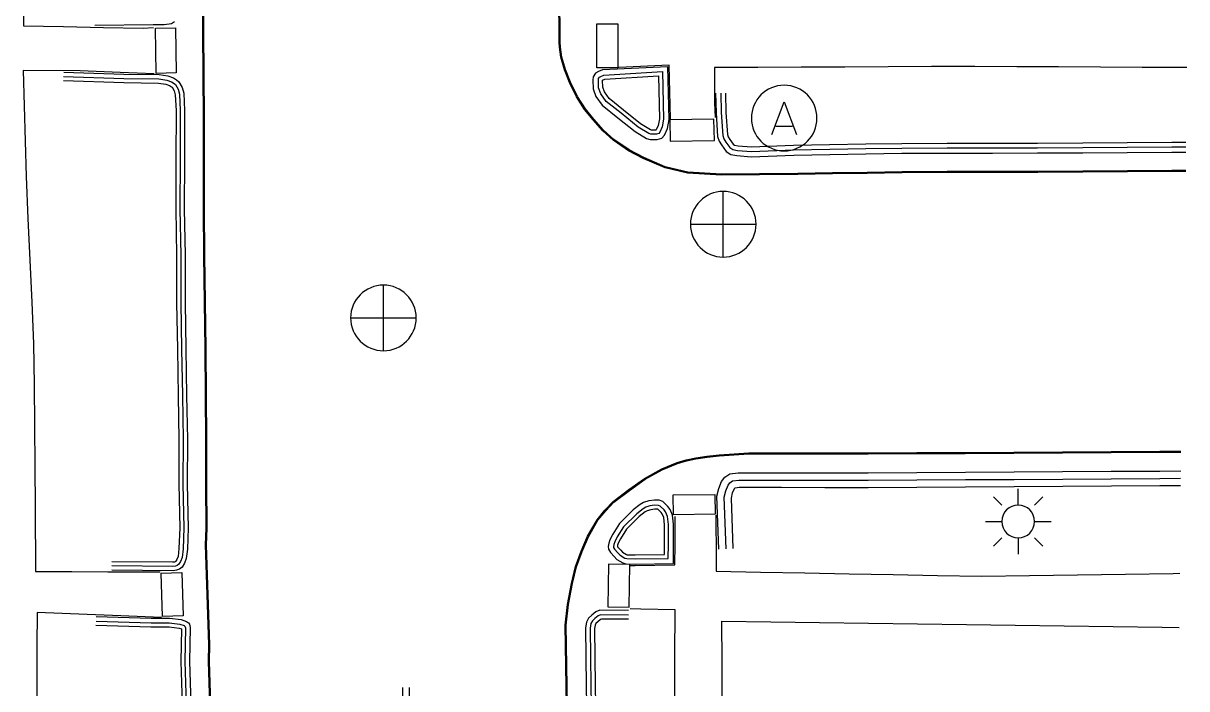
# Model space of a CAD drawing. Header units: feet. Extents: x 3174203 to 3175581, y 1715832 to 1717426.
# Drawn here: x 3175448.9 to 3175565.3, y 1716485.9 to 1716552.4 of the extents above; entities that cross this region are included whole.
import ezdxf

# ---------------------------------------------------------------- set-up
doc = ezdxf.new("R2010")
doc.units = ezdxf.units.FT
doc.header["$MEASUREMENT"] = 0
for name, color, linetype, lineweight in [('BACK_OF_CURB', 5, 'Continuous', 30), ('BOTTOM_OF_CURB', 3, 'Continuous', 30), ('FOOT_PATH', 2, 'Continuous', 30), ('GUTTER', 30, 'Continuous', 30), ('LIGHT_POLE', 5, 'Continuous', 30), ('MANHOLE', 30, 'Continuous', 30), ('MISCE_SYMBOL', 6, 'Continuous', 30), ('PAINT_STRIPE', 4, 'Continuous', 30), ('TOP_OF_CURB', 1, 'Continuous', 30)]:
    doc.layers.add(name, color=color, linetype=linetype, lineweight=lineweight)
doc.layers.add('HARD_SURFACE', color=71, linetype='Continuous', lineweight=30, true_color=0xbcff40)
doc.layers.add('PAVED_ROAD', color=140, linetype='Continuous', lineweight=30, true_color=0x38a9ff)

# ---------------------------------------------------------------- blocks, each defined once
blk = doc.blocks.new('SYM205')
at = {"lineweight": -2}
for p, q in [((-0.25, 0.25), (-0.375, 0.375)), ((0, 0.25), (0, 0.5)), ((0.25, 0.25), (0.375, 0.375)), ((0.25, 0), (0.5, 0)), ((-0.25, -0.25), (-0.375, -0.375)), ((0, -0.25), (0, -0.5)), ((0.25, -0.25), (0.375, -0.375))]:
    blk.add_line(p, q, dxfattribs=at)
at = {"lineweight": -2, "flags": 128}
blk.add_lwpolyline([(-0.5, 0), (-0.25, 0, 1), (0.25, 0, 1), (-0.25, 0)], format="xyb", dxfattribs=at)
blk = doc.blocks.new('SYM205_1')
at = {"layer": 'LIGHT_POLE', "ltscale": 0.25, "xscale": 26.246667, "yscale": 26.246667, "zscale": 26.246667}
blk.add_blockref('SYM205', (0, 0), dxfattribs=at)
blk = doc.blocks.new('SYM003')
at = {"layer": 'LIGHT_POLE', "ltscale": 0.25, "xscale": 0.5, "yscale": 0.5, "zscale": 0.5}
blk.add_blockref('SYM205_1', (0, 0), dxfattribs=at)
blk = doc.blocks.new('SYM203')
at = {"lineweight": -2}
blk.add_line((-0.5, 0), (0.5, 0), dxfattribs=at)
at = {"lineweight": -2, "flags": 128}
blk.add_lwpolyline([(0, -0.5, 1), (0, 0.5, 1), (0, -0.5), (0, 0.5)], format="xyb", dxfattribs=at)
blk = doc.blocks.new('SYM203_1')
at = {"layer": 'MANHOLE', "ltscale": 0.25, "xscale": 26.246667, "yscale": 26.246667, "zscale": 26.246667}
blk.add_blockref('SYM203', (0, 0), dxfattribs=at)
blk = doc.blocks.new('SYM004')
at = {"layer": 'MANHOLE', "ltscale": 0.25, "xscale": 0.5, "yscale": 0.5, "zscale": 0.5}
blk.add_blockref('SYM203_1', (0, 0), dxfattribs=at)
blk = doc.blocks.new('SYM213')
at = {"lineweight": -2}
blk.add_line((-0.125, -0.125), (0.125, -0.125), dxfattribs=at)
at = {"lineweight": -2, "flags": 128}
blk.add_lwpolyline([(0, -0.5, 1), (0, 0.5, 1), (0, -0.5)], format="xyb", dxfattribs=at)
blk.add_lwpolyline([(-0.1875, -0.25), (0, 0.25), (0.1875, -0.25)], dxfattribs=at)
blk = doc.blocks.new('SYM213_1')
at = {"layer": 'MISCE_SYMBOL', "ltscale": 0.25, "xscale": 26.246667, "yscale": 26.246667, "zscale": 26.246667}
blk.add_blockref('SYM213', (0, 0), dxfattribs=at)
blk = doc.blocks.new('SYM005')
at = {"layer": 'MISCE_SYMBOL', "ltscale": 0.25, "xscale": 0.5, "yscale": 0.5, "zscale": 0.5}
blk.add_blockref('SYM213_1', (0, 0), dxfattribs=at)

msp = doc.modelspace()

# ---------------------------------------------------------------- linework, layer by layer
at = {"layer": 'BACK_OF_CURB'}
for points in [[(3175452.968105, 1716546.709433, 5254.7), (3175458.991691, 1716546.499347, 5254.452), (3175462.460433, 1716546.456289, 5254.451), (3175463.215388, 1716546.351137, 5254.526), (3175463.581892, 1716546.220188, 5254.518564), (3175463.791118, 1716546.084133, 5254.517176), (3175463.850541, 1716546.035356, 5254.519574), (3175464.046346, 1716545.693841, 5254.529158), (3175464.15247, 1716545.296732, 5254.541965), (3175464.24259, 1716543.706501, 5254.576932), (3175464.220111, 1716538.831127, 5254.671661), (3175464.206484, 1716533.868443, 5254.765), (3175464.281253, 1716529.224385, 5254.848472), (3175464.290475, 1716524.470198, 5254.937057), (3175464.377207, 1716519.849714, 5255.026931), (3175464.446256, 1716515.192428, 5255.123786), (3175464.514028, 1716510.792682, 5255.217593), (3175464.505278, 1716506.328791, 5255.322244), (3175464.605757, 1716501.979773, 5255.426), (3175464.518792, 1716499.891717, 5255.609752), (3175464.429358, 1716499.112039, 5255.603428), (3175464.320665, 1716498.813006, 5255.59385), (3175464.194869, 1716498.627935, 5255.582285), (3175464.130603, 1716498.574987, 5255.559155), (3175464.069078, 1716498.549071, 5255.536024), (3175463.883761, 1716498.525897, 5255.48083), (3175457.812336, 1716498.58588, 5255.672)], [(3175512.499521, 1716547.176499, 5254.449983), (3175512.58826, 1716542.892384, 5254.603), (3175512.467881, 1716542.209946, 5254.617), (3175512.266418, 1716541.773189, 5254.627), (3175512.215734, 1716541.756288, 5254.627), (3175511.97985, 1716541.756288, 5254.625), (3175511.784718, 1716541.756288, 5254.623), (3175511.698915, 1716541.7827, 5254.621), (3175510.706115, 1716542.392175, 5254.596197), (3175508.999687, 1716543.760601, 5254.552616), (3175507.565986, 1716544.910322, 5254.516), (3175507.074644, 1716545.578829, 5254.502), (3175506.908654, 1716546.060402, 5254.494), (3175506.888532, 1716546.724709, 5254.487), (3175506.889555, 1716546.738009, 5254.48672), (3175506.90043, 1716546.748694, 5254.486), (3175507.124071, 1716546.846578, 5254.483252), (3175512.499521, 1716547.176499, 5254.449983)], [(3175519.187456, 1716545.457653, 5254.611), (3175519.239069, 1716543.521344, 5254.640596), (3175519.385727, 1716541.320549, 5254.670561), (3175519.467619, 1716541.074769, 5254.672), (3175519.62502, 1716540.812324, 5254.67), (3175519.961036, 1716540.345438, 5254.665), (3175520.092311, 1716540.26046, 5254.665), (3175520.472466, 1716540.181228, 5254.667387), (3175521.786122, 1716540.085649, 5254.668579), (3175525.988196, 1716540.243259, 5254.666416), (3175529.60706, 1716540.305529, 5254.661134), (3175533.215876, 1716540.367626, 5254.659787), (3175536.832093, 1716540.429851, 5254.659889), (3175541.362618, 1716540.440113, 5254.665), (3175545.885743, 1716540.450359, 5254.655), (3175550.408867, 1716540.460606, 5254.579), (3175554.929182, 1716540.470845, 5254.517722), (3175559.375633, 1716540.506141, 5254.461547), (3175563.824893, 1716540.541459, 5254.40672), (3175565.253708, 1716540.5528, 5254.390432)], [(3175519.967045, 1716499.912923, 5255.32), (3175519.782485, 1716504.950778, 5255.198), (3175519.904774, 1716505.475095, 5255.187175), (3175520.077498, 1716505.899232, 5255.182), (3175520.123195, 1716505.960188, 5255.18), (3175520.148092, 1716505.976377, 5255.181), (3175520.56023, 1716506.027916, 5255.174831), (3175524.799071, 1716506.025788, 5255.099), (3175529.128844, 1716506.023615, 5255.163), (3175533.46349, 1716506.021439, 5255.061), (3175538.332635, 1716506.051625, 5254.965), (3175543.196909, 1716506.081781, 5254.899), (3175548.061183, 1716506.111937, 5254.854), (3175552.925456, 1716506.142093, 5254.618), (3175557.78973, 1716506.172249, 5254.505), (3175562.654003, 1716506.202405, 5254.674), (3175564.714079, 1716506.215177, 5254.750761)], [(3175513.095679, 1716500.351645, 5255.355), (3175513.095679, 1716502.282189, 5255.356868), (3175513.011512, 1716503.015954, 5255.360657), (3175512.864297, 1716503.37494, 5255.363382), (3175512.752554, 1716503.523993, 5255.367), (3175512.444749, 1716503.822872, 5255.373), (3175512.408398, 1716503.834994, 5255.372), (3175512.122144, 1716503.843672, 5255.367), (3175511.710069, 1716503.789429, 5255.36), (3175511.368862, 1716503.678992, 5255.355737), (3175511.160484, 1716503.561163, 5255.356857), (3175510.559493, 1716503.100636, 5255.363876), (3175509.298633, 1716501.825535, 5255.381), (3175508.695038, 1716500.888648, 5255.395399), (3175508.465387, 1716500.440835, 5255.401736), (3175508.401753, 1716500.231005, 5255.403), (3175508.383685, 1716500.138042, 5255.402441), (3175508.403691, 1716500.066194, 5255.398), (3175508.712955, 1716499.732049, 5255.392509), (3175508.904991, 1716499.52982, 5255.390543), (3175509.277613, 1716499.309976, 5255.385), (3175509.371998, 1716499.282998, 5255.381), (3175510.163042, 1716499.25747, 5255.376355), (3175513.09004, 1716499.299103, 5255.366648), (3175513.095679, 1716500.351645, 5255.355)], [(3175456.218511, 1716492.243207, 5255.75), (3175461.720466, 1716492.086369, 5255.736), (3175463.524794, 1716492.086369, 5255.597), (3175464.532931, 1716491.948838, 5255.477), (3175464.77199, 1716491.887666, 5255.470085), (3175464.721735, 1716488.594581, 5255.837), (3175464.840839, 1716484.349083, 5255.952)], [(3175509.473149, 1716492.824205, 5255.594), (3175506.782313, 1716492.848677, 5255.686307), (3175506.681989, 1716492.808531, 5255.688), (3175506.406492, 1716492.584596, 5255.691649), (3175506.220583, 1716492.398608, 5255.692), (3175506.140607, 1716492.24859, 5255.695373), (3175506.076896, 1716491.898031, 5255.708419), (3175506.153915, 1716486.196219, 5255.932), (3175506.217032, 1716482.339628, 5256.062)]]:
    msp.add_polyline3d(points, dxfattribs=at)
at = {"layer": 'BOTTOM_OF_CURB'}
for points in [[(3175456.121606, 1716552.257633, 5254.28), (3175461.925811, 1716552.298934, 5254.04859), (3175463.05164, 1716552.315036, 5254.002018), (3175463.758652, 1716552.418153, 5253.969507), (3175464.062423, 1716552.608224, 5253.95)], [(3175508.426162, 1716542.995376, 5254.189605), (3175510.154958, 1716541.609012, 5254.217614), (3175511.302033, 1716540.904828, 5254.237075), (3175511.640942, 1716540.800505, 5254.242), (3175511.97985, 1716540.800505, 5254.246), (3175512.370899, 1716540.800505, 5254.253592), (3175512.840156, 1716540.95699, 5254.267933), (3175513.074785, 1716541.24388, 5254.282), (3175513.387624, 1716541.921982, 5254.3092), (3175513.544043, 1716542.808731, 5254.341421), (3175513.42176, 1716548.083361, 5254.426655), (3175506.896223, 1716547.790175, 5254.13235), (3175506.479105, 1716547.607609, 5254.111), (3175506.192336, 1716547.451124, 5254.1), (3175505.957707, 1716547.085992, 5254.096), (3175505.931637, 1716546.746941, 5254.106611), (3175505.957707, 1716545.886272, 5254.131411), (3175506.218406, 1716545.129927, 5254.145771), (3175506.870153, 1716544.243178, 5254.164395), (3175508.426162, 1716542.995376, 5254.189605)], [(3175452.99758, 1716547.554523, 5254.575), (3175459.011679, 1716547.344768, 5254.317), (3175462.52426, 1716547.301166, 5254.184), (3175463.418088, 1716547.176671, 5254.156), (3175463.959762, 1716546.983135, 5254.151), (3175464.291399, 1716546.76748, 5254.168494), (3175464.506963, 1716546.590532, 5254.179475), (3175464.8348, 1716546.018736, 5254.193863), (3175464.99181, 1716545.431215, 5254.205918), (3175465.088304, 1716543.728494, 5254.237676), (3175465.065709, 1716538.828016, 5254.330331), (3175465.052107, 1716533.874089, 5254.428208), (3175465.126844, 1716529.232012, 5254.516432), (3175465.136064, 1716524.478954, 5254.610092), (3175465.222694, 1716519.863916, 5254.705438), (3175465.291763, 1716515.205208, 5254.805995), (3175465.359645, 1716510.798366, 5254.905467), (3175465.350901, 1716506.33773, 5255.010449), (3175465.451768, 1716501.971936, 5255.117714), (3175465.362386, 1716499.825854, 5255.172998), (3175465.258106, 1716498.91675, 5255.195952), (3175465.079341, 1716498.424939, 5255.205383), (3175464.826091, 1716498.052356, 5255.217977), (3175464.572841, 1716497.843709, 5255.231285), (3175464.289796, 1716497.724482, 5255.248), (3175463.932266, 1716497.679772, 5255.26917), (3175457.803982, 1716497.740317, 5255.609)], [(3175518.197116, 1716545.431255, 5254.442), (3175518.249255, 1716543.475191, 5254.403941), (3175518.405675, 1716541.127913, 5254.353), (3175518.562094, 1716540.658458, 5254.342), (3175518.796723, 1716540.267245, 5254.333571), (3175519.265981, 1716539.615224, 5254.319965), (3175519.709169, 1716539.328334, 5254.311709), (3175520.334846, 1716539.19793, 5254.306), (3175521.76869, 1716539.093606, 5254.299101), (3175526.015287, 1716539.252886, 5254.274336), (3175529.624104, 1716539.314983, 5254.252237), (3175533.232921, 1716539.37708, 5254.231203), (3175536.841737, 1716539.439178, 5254.208326), (3175541.364862, 1716539.449424, 5254.175778), (3175545.887987, 1716539.45967, 5254.139065), (3175550.411112, 1716539.469916, 5254.101585), (3175554.934236, 1716539.480162, 5254.060341), (3175559.383496, 1716539.51548, 5254.023528), (3175563.832757, 1716539.550798, 5253.987398), (3175565.243571, 1716539.561997, 5253.977125)], [(3175518.514787, 1716499.840341, 5255.324), (3175518.332298, 1716505.134755, 5254.98377), (3175518.514787, 1716505.917181, 5254.922576), (3175518.801556, 1716506.621364, 5254.863), (3175519.114394, 1716507.038658, 5254.837), (3175519.635792, 1716507.377709, 5254.818), (3175520.470028, 1716507.482033, 5254.802), (3175524.799801, 1716507.479859, 5254.722792), (3175529.129574, 1716507.477686, 5254.639859), (3175533.459348, 1716507.475512, 5254.553024), (3175538.323621, 1716507.505668, 5254.450458), (3175543.187895, 1716507.535824, 5254.34725), (3175548.052168, 1716507.56598, 5254.2439), (3175552.916442, 1716507.596136, 5254.144311), (3175557.780716, 1716507.626292, 5254.045396), (3175562.644989, 1716507.656448, 5253.950174), (3175564.726996, 1716507.669356, 5253.911002)], [(3175513.998345, 1716500.351645, 5255.244), (3175513.998345, 1716502.33379, 5255.122404), (3175513.894065, 1716503.242894, 5255.062363), (3175513.655712, 1716503.824125, 5255.020229), (3175513.432256, 1716504.122192, 5254.991), (3175512.925755, 1716504.614002, 5254.956), (3175512.568225, 1716504.733229, 5254.952), (3175512.076622, 1716504.748132, 5254.966948), (3175511.510533, 1716504.673616, 5254.979745), (3175511.004032, 1716504.509679, 5254.987262), (3175510.6614, 1716504.315935, 5254.988607), (3175509.961237, 1716503.779415, 5254.999672), (3175508.590706, 1716502.393404, 5255.031554), (3175507.912129, 1716501.340132, 5255.055858), (3175507.625132, 1716500.780496, 5255.069907), (3175507.524501, 1716500.448669, 5255.079579), (3175507.4564, 1716500.098288, 5255.093), (3175507.488322, 1716499.830028, 5255.104536), (3175507.681984, 1716499.517057, 5255.118447), (3175508.054411, 1716499.114667, 5255.144429), (3175508.337456, 1716498.8166, 5255.167738), (3175508.918442, 1716498.473823, 5255.200099), (3175509.23128, 1716498.384403, 5255.212302), (3175510.154899, 1716498.354596, 5255.243837), (3175513.988664, 1716498.409128, 5255.373321), (3175513.998345, 1716500.351645, 5255.244)], [(3175456.24328, 1716493.112129, 5255.696), (3175461.732853, 1716492.955644, 5255.466957), (3175463.583815, 1716492.955644, 5255.392896), (3175464.730889, 1716492.799158, 5255.350149), (3175465.278357, 1716492.616592, 5255.329459), (3175465.486916, 1716492.460107, 5255.322102), (3175465.565126, 1716492.355784, 5255.322), (3175465.643335, 1716492.016733, 5255.32849), (3175465.591196, 1716488.60014, 5255.415626), (3175465.710139, 1716484.360371, 5255.527764)], [(3175509.481298, 1716493.720205, 5255.476), (3175506.613611, 1716493.746286, 5255.293), (3175506.222563, 1716493.589801, 5255.278), (3175505.805444, 1716493.250749, 5255.277), (3175505.492606, 1716492.937779, 5255.301322), (3175505.284047, 1716492.546566, 5255.32392), (3175505.179767, 1716491.972787, 5255.3401), (3175505.257977, 1716486.182837, 5255.493492), (3175505.321115, 1716482.324966, 5255.590481)]]:
    msp.add_polyline3d(points, dxfattribs=at)
at = {"layer": 'FOOT_PATH'}
for points in [[(3175448.999176, 1716556.679188, 5254.444), (3175448.971636, 1716552.180185, 5254.479), (3175452.965496, 1716552.102392, 5254.496), (3175456.959357, 1716552.0246, 5254.332), (3175460.953218, 1716551.946807, 5254.178877), (3175461.978273, 1716552.003638, 5254.140295)], [(3175565.329938, 1716548.002994, 5254.605257), (3175565.074159, 1716548.004379, 5254.607875), (3175560.885897, 1716548.027069, 5254.645941), (3175556.697635, 1716548.049758, 5254.688851), (3175552.509374, 1716548.072448, 5254.736647), (3175548.321112, 1716548.095137, 5254.789), (3175544.13285, 1716548.117827, 5254.812), (3175539.793624, 1716548.099864, 5254.787), (3175535.454397, 1716548.081902, 5254.736), (3175531.115171, 1716548.063939, 5254.738), (3175526.775945, 1716548.045977, 5254.692), (3175522.436718, 1716548.028014, 5254.573), (3175518.097492, 1716548.010052, 5254.478607), (3175518.091012, 1716544.489938, 5254.420144), (3175518.156017, 1716543.019579, 5254.396282)], [(3175462.056846, 1716547.378971, 5254.221247), (3175458.639769, 1716547.515795, 5254.327321), (3175454.630788, 1716547.676319, 5254.456), (3175448.946873, 1716547.723551, 5254.536), (3175449.03875, 1716544.183911, 5254.659), (3175449.130628, 1716540.644272, 5254.76592), (3175449.222506, 1716537.104633, 5254.868708), (3175449.412452, 1716532.919839, 5254.988983), (3175449.602398, 1716528.735044, 5255.1055), (3175449.792344, 1716524.55025, 5255.226), (3175449.98229, 1716520.365455, 5255.358), (3175450.02198, 1716516.287018, 5255.441), (3175450.06167, 1716512.20858, 5255.537), (3175450.10136, 1716508.130143, 5255.563), (3175450.14105, 1716504.051705, 5255.659), (3175450.175071, 1716497.607888, 5255.734), (3175453.789695, 1716497.59554, 5255.702), (3175457.40432, 1716497.583192, 5255.604), (3175461.018944, 1716497.570844, 5255.439), (3175462.655941, 1716497.589222, 5255.374906)], [(3175518.235042, 1716503.250968, 5255.089043), (3175518.273003, 1716498.95959, 5255.345), (3175518.273003, 1716497.635495, 5255.387), (3175522.698056, 1716497.55041, 5255.25), (3175527.123109, 1716497.465324, 5255.301), (3175531.548162, 1716497.380239, 5255.171), (3175535.973216, 1716497.295153, 5255.169), (3175540.398269, 1716497.210067, 5254.973), (3175544.823322, 1716497.124982, 5254.844), (3175549.613079, 1716497.197777, 5254.811), (3175554.402837, 1716497.270573, 5254.727967), (3175559.192594, 1716497.343368, 5254.646599), (3175563.982351, 1716497.416164, 5254.569387), (3175564.636007, 1716497.426098, 5254.559463)], [(3175462.758359, 1716493.022949, 5255.416665), (3175458.702564, 1716493.178342, 5255.54645), (3175454.514842, 1716493.338789, 5255.67399), (3175450.32712, 1716493.499236, 5255.800373), (3175450.3201, 1716490.150914, 5255.876), (3175450.31308, 1716486.802593, 5255.95), (3175450.30606, 1716483.454271, 5256.09)], [(3175514.108113, 1716484.3748, 5255.809), (3175514.125149, 1716489.078212, 5255.605), (3175514.142184, 1716493.781623, 5255.433), (3175510.711006, 1716493.856174, 5255.39), (3175509.653811, 1716493.879145, 5255.361345)], [(3175518.860398, 1716484.483385, 5255.846457), (3175518.842254, 1716488.553314, 5255.645), (3175518.82411, 1716492.623243, 5255.452), (3175523.71683, 1716492.558269, 5255.344), (3175528.60955, 1716492.493294, 5255.311), (3175533.50227, 1716492.42832, 5255.212121), (3175538.39499, 1716492.363345, 5255.109), (3175543.28771, 1716492.298371, 5254.990126), (3175548.18043, 1716492.233396, 5254.869), (3175553.07315, 1716492.168422, 5254.764), (3175557.96587, 1716492.103447, 5254.743), (3175562.85859, 1716492.038473, 5254.718667), (3175564.587946, 1716492.015507, 5254.708606)]]:
    msp.add_polyline3d(points, dxfattribs=at)
at = {"layer": 'GUTTER'}
for points in [[(3175467.606138, 1716484.384991, 5255.598202), (3175467.487544, 1716488.612265, 5255.478558), (3175467.513156, 1716490.29054, 5255.428), (3175467.342209, 1716495.282193, 5255.285277), (3175467.171263, 1716500.273847, 5255.147475), (3175467.240573, 1716501.938002, 5255.104), (3175467.22422, 1716506.37078, 5254.99725), (3175467.207868, 1716510.803557, 5254.89375), (3175467.191515, 1716515.236335, 5254.790284), (3175467.134904, 1716519.898289, 5254.685352), (3175467.078293, 1716524.560243, 5254.581118), (3175467.021683, 1716529.222198, 5254.480695), (3175466.965072, 1716533.884152, 5254.383964), (3175466.964858, 1716538.453749, 5254.29178), (3175466.964643, 1716543.023346, 5254.194694), (3175466.940483, 1716547.315666, 5254.103), (3175466.916323, 1716551.607986, 5254.008), (3175466.892163, 1716555.900306, 5253.910499)], [(3175565.22464, 1716537.711798, 5253.92945), (3175563.845692, 1716537.700852, 5253.948505), (3175559.394683, 1716537.665521, 5254.005967), (3175554.943674, 1716537.630189, 5254.059085), (3175550.422693, 1716537.619948, 5254.108464), (3175545.901711, 1716537.609707, 5254.153241), (3175541.380729, 1716537.599465, 5254.193472), (3175536.859748, 1716537.589224, 5254.231744), (3175533.378024, 1716537.529314, 5254.265306), (3175529.896299, 1716537.469403, 5254.300356), (3175526.414575, 1716537.409493, 5254.343), (3175522.596553, 1716537.381859, 5254.358), (3175518.778531, 1716537.354226, 5254.329), (3175515.415516, 1716537.536792, 5254.289179), (3175513.173506, 1716538.08449, 5254.265414), (3175511.009705, 1716538.99732, 5254.242487), (3175509.549792, 1716539.779746, 5254.228049), (3175508.011669, 1716540.82298, 5254.207586), (3175506.994943, 1716541.73581, 5254.189601), (3175506.030358, 1716542.831206, 5254.166234), (3175505.179828, 1716543.889344, 5254.146055), (3175504.375386, 1716545.126322, 5254.129), (3175503.675223, 1716546.557043, 5254.107337), (3175503.18362, 1716547.823828, 5254.084568), (3175502.82609, 1716549.060805, 5254.058884), (3175502.677119, 1716550.044426, 5254.038402), (3175502.654075, 1716550.540254, 5254.026), (3175502.620573, 1716555.516855, 5253.899178)], [(3175503.41881, 1716482.297884, 5255.65893), (3175503.355693, 1716486.154423, 5255.555092), (3175503.300841, 1716490.215249, 5255.442342), (3175503.243779, 1716492.234075, 5255.38581), (3175503.495924, 1716494.307504, 5255.323812), (3175503.886972, 1716496.393972, 5255.263519), (3175504.27802, 1716498.063147, 5255.218641), (3175504.851558, 1716499.601918, 5255.176352), (3175505.477235, 1716501.088527, 5255.13866), (3175506.434372, 1716502.729758, 5255.098978), (3175507.20902, 1716503.668669, 5255.073835), (3175508.014393, 1716504.543309, 5255.05303), (3175509.578586, 1716505.716948, 5255.022045), (3175511.142779, 1716506.838425, 5254.992119), (3175512.863391, 1716507.777336, 5254.96465), (3175514.401514, 1716508.403276, 5254.943), (3175515.28789, 1716508.690166, 5254.932), (3175516.226406, 1716508.872732, 5254.92), (3175517.347411, 1716509.029217, 5254.903579), (3175518.572696, 1716509.159621, 5254.885443), (3175521.539068, 1716509.369478, 5254.835774), (3175525.510702, 1716509.367484, 5254.764544), (3175529.482335, 1716509.36549, 5254.689258), (3175533.453969, 1716509.363497, 5254.609646), (3175538.317452, 1716509.393648, 5254.507419), (3175543.180935, 1716509.423799, 5254.405), (3175548.044418, 1716509.45395, 5254.303), (3175552.907901, 1716509.484101, 5254.203), (3175557.771383, 1716509.514252, 5254.107), (3175562.634866, 1716509.544403, 5254.01), (3175564.743768, 1716509.557477, 5253.966638)]]:
    msp.add_polyline3d(points, dxfattribs=at)
at = {"layer": 'HARD_SURFACE', "extrusion": (-0.0439624540226459, -0.0176020866012954, 0.9988781052678987), "elevation": -164569.66211, "flags": 128}
msp.add_lwpolyline([(-413211.233063, 3582262.907666), (-413216.270176, 3582264.78995), (-413217.937149, 3582260.010606)], dxfattribs=at)
at = {"layer": 'HARD_SURFACE'}
msp.add_polyline3d([(3175509.682717, 1716498.219756, 5255.228136), (3175510.153546, 1716498.204562, 5255.243837), (3175514.137929, 1716498.261236, 5255.378357), (3175514.148345, 1716500.351271, 5255.244), (3175514.148345, 1716503.116908, 5255.075103)], dxfattribs=at)
for points in [[(3175462.250644, 1716547.426003, 5254.156), (3175462.162299, 1716551.933472, 5254.096), (3175464.158715, 1716551.972601, 5254), (3175464.24706, 1716547.465132, 5254.087)], [(3175508.436587, 1716552.367578, 5254.117), (3175508.436587, 1716547.971091, 5254.188), (3175506.30629, 1716547.971091, 5254.089), (3175506.30629, 1716552.367578, 5254.047)], [(3175518.039453, 1716542.860407, 5254.381), (3175513.620819, 1716542.780035, 5254.362), (3175513.65968, 1716540.643534, 5254.255), (3175518.078314, 1716540.723906, 5254.311)], [(3175518.155604, 1716503.347383, 5255.081), (3175513.975794, 1716503.286781, 5255.052), (3175513.947149, 1716505.262463, 5254.91), (3175518.12696, 1716505.323065, 5254.942)], [(3175509.556902, 1716494.046297, 5255.341), (3175509.633102, 1716498.300001, 5255.259), (3175507.486193, 1716498.338461, 5255.157), (3175507.409994, 1716494.084756, 5255.281)], [(3175462.884343, 1716493.091831, 5255.405), (3175462.737889, 1716497.453561, 5255.342), (3175464.80342, 1716497.522916, 5255.2), (3175464.949875, 1716493.161186, 5255.276)]]:
    msp.add_3dface(points, dxfattribs=at)
at = {"layer": 'PAINT_STRIPE'}
for points in [[(3175488.256754, 1716381.097026, 5258.395), (3175488.148351, 1716388.600141, 5258.311), (3175488.039949, 1716396.103256, 5258.159), (3175487.931546, 1716403.606372, 5257.981), (3175487.823144, 1716411.109487, 5257.788586), (3175487.720168, 1716420.229512, 5257.563203), (3175487.617192, 1716429.349538, 5257.342755), (3175487.514215, 1716438.469563, 5257.129218), (3175487.411239, 1716447.589589, 5256.92), (3175487.290764, 1716457.192042, 5256.683), (3175487.170289, 1716466.794495, 5256.397), (3175487.049813, 1716476.396948, 5256.122077), (3175486.929338, 1716485.999401, 5255.851)], [(3175488.895106, 1716381.106249, 5258.414), (3175488.786707, 1716388.609112, 5258.302), (3175488.678308, 1716396.111975, 5258.15), (3175488.569909, 1716403.614839, 5257.967), (3175488.46151, 1716411.117702, 5257.778182), (3175488.358536, 1716420.237576, 5257.550252), (3175488.255562, 1716429.35745, 5257.329798), (3175488.152587, 1716438.477324, 5257.117106), (3175488.049613, 1716447.597197, 5256.906), (3175487.929136, 1716457.199751, 5256.667), (3175487.808659, 1716466.802304, 5256.382), (3175487.688183, 1716476.404857, 5256.110212), (3175487.567706, 1716486.00741, 5255.842)]]:
    msp.add_polyline3d(points, dxfattribs=at)
at = {"layer": 'PAVED_ROAD'}
for points in [[(3175467.70614, 1716484.386289, 5255.600554), (3175467.587566, 1716488.612905, 5255.480914), (3175467.613182, 1716490.291489, 5255.434333), (3175467.442151, 1716495.285616, 5255.292777), (3175467.271334, 1716500.273477, 5255.155683), (3175467.340581, 1716501.936105, 5255.113267), (3175467.32422, 1716506.371149, 5255.00433), (3175467.307867, 1716510.803926, 5254.896129), (3175467.291513, 1716515.237127, 5254.792873), (3175467.234897, 1716519.899504, 5254.687903), (3175467.178286, 1716524.561458, 5254.583603), (3175467.121675, 1716529.223412, 5254.482958), (3175467.065072, 1716533.884761, 5254.386058), (3175467.064858, 1716538.453754, 5254.293957), (3175467.064643, 1716543.02363, 5254.197374), (3175467.040481, 1716547.316229, 5254.104), (3175467.016322, 1716551.608549, 5254.008502), (3175466.99216, 1716555.901209, 5253.912887)], [(3175565.223616, 1716537.611787, 5253.935968), (3175563.846391, 1716537.600855, 5253.953875), (3175559.395288, 1716537.565522, 5254.01556), (3175554.944184, 1716537.53019, 5254.081336), (3175550.423319, 1716537.519949, 5254.152), (3175545.902453, 1716537.509708, 5254.204), (3175541.381587, 1716537.499467, 5254.227), (3175536.860721, 1716537.489226, 5254.256354), (3175533.37908, 1716537.429317, 5254.283015), (3175529.897439, 1716537.369408, 5254.314), (3175526.415797, 1716537.309499, 5254.346), (3175522.595989, 1716537.281853, 5254.359), (3175518.77618, 1716537.254206, 5254.339), (3175515.400814, 1716537.437443, 5254.298909), (3175513.142005, 1716537.989245, 5254.275395), (3175510.966559, 1716538.906988, 5254.252993), (3175509.497967, 1716539.694065, 5254.239326), (3175507.949916, 1716540.744033, 5254.219376), (3175506.923771, 1716541.66532, 5254.201866), (3175505.953823, 1716542.766805, 5254.179752), (3175505.098736, 1716543.830612, 5254.157406), (3175504.288238, 1716545.076902, 5254.137006), (3175503.583534, 1716546.516903, 5254.112563), (3175503.088786, 1716547.791792, 5254.090972), (3175502.7282, 1716549.039343, 5254.06624), (3175502.577468, 1716550.034591, 5254.043314), (3175502.554091, 1716550.537595, 5254.029), (3175502.520586, 1716555.514662, 5253.902087)], [(3175503.318823, 1716482.296248, 5255.660713), (3175503.255705, 1716486.152929, 5255.558015), (3175503.20086, 1716490.213161, 5255.446577), (3175503.143608, 1716492.238725, 5255.390516), (3175503.397043, 1716494.322766, 5255.329), (3175503.789096, 1716496.414598, 5255.267403), (3175504.182103, 1716498.092131, 5255.221185), (3175504.758581, 1716499.638792, 5255.18027), (3175505.387582, 1716501.133299, 5255.143628), (3175506.352074, 1716502.787142, 5255.10421), (3175507.133615, 1716503.734407, 5255.079332), (3175507.947041, 1716504.617793, 5255.056847), (3175509.519437, 1716505.797586, 5255.024961), (3175511.089495, 1716506.923268, 5254.997629), (3175512.820457, 1716507.867827, 5254.969294), (3175514.367225, 1716508.497285, 5254.945445), (3175515.262855, 1716508.78717, 5254.935), (3175516.209934, 1716508.971402, 5254.922), (3175517.335204, 1716509.128482, 5254.905375), (3175518.563873, 1716509.259247, 5254.887287), (3175521.53556, 1716509.469479, 5254.83783), (3175525.510752, 1716509.467484, 5254.767049), (3175529.482386, 1716509.46549, 5254.692403), (3175533.453684, 1716509.463497, 5254.613533), (3175538.316832, 1716509.493646, 5254.512252), (3175543.180315, 1716509.523797, 5254.409), (3175548.043798, 1716509.553948, 5254.307), (3175552.907281, 1716509.584099, 5254.20725), (3175557.770764, 1716509.61425, 5254.112), (3175562.634246, 1716509.644401, 5254.013875), (3175564.744656, 1716509.657485, 5253.96916)]]:
    msp.add_polyline3d(points, dxfattribs=at)
at = {"layer": 'TOP_OF_CURB'}
for points in [[(3175452.982487, 1716547.121776, 5254.7), (3175459.001444, 1716546.911851, 5254.452), (3175462.491576, 1716546.868528, 5254.451), (3175463.314291, 1716546.753938, 5254.526), (3175463.766265, 1716546.592451, 5254.518564), (3175464.035219, 1716546.417557, 5254.517176), (3175464.170827, 1716546.306242, 5254.519574), (3175464.431055, 1716545.852366, 5254.529158), (3175464.562007, 1716545.36235, 5254.541965), (3175464.655237, 1716543.717232, 5254.576932), (3175464.632702, 1716538.829609, 5254.671661), (3175464.619087, 1716533.871198, 5254.765), (3175464.69384, 1716529.228106, 5254.848472), (3175464.703061, 1716524.47447, 5254.937057), (3175464.789743, 1716519.856644, 5255.026931), (3175464.858802, 1716515.198663, 5255.123786), (3175464.926628, 1716510.795456, 5255.217593), (3175464.917881, 1716506.333152, 5255.322244), (3175465.018549, 1716501.975949, 5255.426), (3175464.930405, 1716499.85958, 5255.609752), (3175464.833727, 1716499.016752, 5255.603428), (3175464.690844, 1716498.623657, 5255.59385), (3175464.50286, 1716498.347094, 5255.582285), (3175464.346383, 1716498.218176, 5255.559155), (3175464.176772, 1716498.146731, 5255.536024), (3175463.907428, 1716498.113049, 5255.48083), (3175457.80826, 1716498.173306, 5255.672)], [(3175512.889555, 1716547.610864, 5254.431705), (3175512.997916, 1716542.85653, 5254.589407), (3175512.86209, 1716542.086522, 5254.606833), (3175512.608015, 1716541.535797, 5254.617437), (3175512.517461, 1716541.425073, 5254.617), (3175512.282239, 1716541.346632, 5254.617), (3175511.97985, 1716541.346632, 5254.617), (3175511.723095, 1716541.346632, 5254.619559), (3175511.528809, 1716541.406438, 5254.61738), (3175510.469886, 1716542.056505, 5254.592), (3175508.75387, 1716543.43262, 5254.546657), (3175507.267747, 1716544.624379, 5254.507389), (3175506.707654, 1716545.386426, 5254.486252), (3175506.501071, 1716545.985769, 5254.468862), (3175506.4784, 1716546.734237, 5254.447555), (3175506.491661, 1716546.906706, 5254.442), (3175506.576378, 1716547.038542, 5254.441233), (3175506.719847, 1716547.116831, 5254.442656), (3175507.026414, 1716547.251011, 5254.443), (3175512.889555, 1716547.610864, 5254.431705)], [(3175518.71744, 1716545.445124, 5254.558), (3175518.769303, 1716543.49944, 5254.598876), (3175518.920593, 1716541.229124, 5254.644929), (3175519.037856, 1716540.877188, 5254.651845), (3175519.23191, 1716540.553629, 5254.655), (3175519.631162, 1716539.998878, 5254.659), (3175519.910471, 1716539.818072, 5254.662356), (3175520.407152, 1716539.714554, 5254.662184), (3175521.777848, 1716539.614825, 5254.657637), (3175526.001054, 1716539.773227, 5254.639218), (3175529.615149, 1716539.835415, 5254.622829), (3175533.223966, 1716539.897512, 5254.605167), (3175536.83667, 1716539.959676, 5254.590769), (3175541.363683, 1716539.969931, 5254.577), (3175545.886808, 1716539.980177, 5254.555), (3175550.409933, 1716539.990423, 5254.507), (3175554.931581, 1716540.000666, 5254.446), (3175559.379365, 1716540.035972, 5254.407), (3175563.828625, 1716540.07129, 5254.322), (3175565.248897, 1716540.082564, 5254.294228)], [(3175519.256699, 1716499.877421, 5255.361), (3175519.073152, 1716505.040767, 5255.251), (3175519.224887, 1716505.691333, 5255.239), (3175519.453394, 1716506.25245, 5255.227432), (3175519.629758, 1716506.487702, 5255.224), (3175519.897509, 1716506.661814, 5255.222), (3175520.516109, 1716506.739171, 5255.214139), (3175524.799428, 1716506.737021, 5255.154678), (3175529.129202, 1716506.734848, 5255.090688), (3175533.461464, 1716506.732673, 5255.028191), (3175538.328226, 1716506.762844, 5254.961), (3175543.1925, 1716506.793, 5254.91), (3175548.056773, 1716506.823156, 5254.714), (3175552.921047, 1716506.853312, 5254.587), (3175557.785321, 1716506.883468, 5254.493), (3175562.649594, 1716506.913624, 5254.413), (3175564.720397, 1716506.926462, 5254.39103)], [(3175513.477983, 1716500.351645, 5255.355), (3175513.477983, 1716502.304043, 5255.356868), (3175513.385298, 1716503.11207, 5255.360657), (3175513.199484, 1716503.565182, 5255.363382), (3175513.040427, 1716503.777347, 5255.367), (3175512.648468, 1716504.157938, 5255.373), (3175512.47609, 1716504.215422, 5255.372), (3175512.102864, 1716504.226736, 5255.367), (3175511.62556, 1716504.163907, 5255.36), (3175511.214346, 1716504.030811, 5255.355737), (3175510.949108, 1716503.88083, 5255.356857), (3175510.306115, 1716503.388118, 5255.363876), (3175508.998806, 1716502.066043, 5255.381), (3175508.363454, 1716501.079864, 5255.395399), (3175508.109516, 1716500.584691, 5255.401736), (3175508.030212, 1716500.323192, 5255.403), (3175507.982737, 1716500.078929, 5255.402), (3175507.991428, 1716500.005892, 5255.401), (3175508.098028, 1716499.83362, 5255.398), (3175508.434043, 1716499.47057, 5255.392509), (3175508.664624, 1716499.227751, 5255.390543), (3175509.125494, 1716498.955842, 5255.385), (3175509.3124, 1716498.902418, 5255.381), (3175510.159593, 1716498.875077, 5255.376355), (3175513.457109, 1716498.921981, 5255.36545), (3175513.477983, 1716500.351645, 5255.355)], [(3175509.477052, 1716493.253322, 5255.604669), (3175506.701517, 1716493.278565, 5255.680017), (3175506.461958, 1716493.182701, 5255.680017), (3175506.118635, 1716492.903634, 5255.684831), (3175505.871936, 1716492.656831, 5255.684831), (3175505.730379, 1716492.391298, 5255.69446), (3175505.647238, 1716491.933834, 5255.713717), (3175505.724827, 1716486.18981, 5255.833), (3175505.787955, 1716482.332606, 5255.943)], [(3175456.229859, 1716492.641297, 5255.718), (3175461.726141, 1716492.48462, 5255.667), (3175463.551834, 1716492.48462, 5255.693), (3175464.623624, 1716492.338405, 5255.638), (3175465.056821, 1716492.193946, 5255.579619), (3175465.116632, 1716492.149069, 5255.571554), (3175465.171493, 1716491.966661, 5255.575), (3175465.120071, 1716488.597128, 5255.709108), (3175465.239102, 1716484.354254, 5255.881)]]:
    msp.add_polyline3d(points, dxfattribs=at)

# ---------------------------------------------------------------- block references
at = {"layer": 'LIGHT_POLE', "ltscale": 0.25, "xscale": 0.5, "yscale": 0.5, "zscale": 0.5}
msp.add_blockref('SYM003', (3175548.4731, 1716502.6093, 5255.2299), dxfattribs=at)
at = {"layer": 'MANHOLE', "ltscale": 0.25, "xscale": 0.5, "yscale": 0.5, "zscale": 0.5}
for p in [(3175518.963, 1716532.341, 5254.518), (3175484.975, 1716522.968, 5254.947)]:
    msp.add_blockref('SYM004', p, dxfattribs=at)
at = {"layer": 'MISCE_SYMBOL', "ltscale": 0.25, "xscale": 0.5, "yscale": 0.5, "zscale": 0.5}
msp.add_blockref('SYM005', (3175525.0621, 1716542.9535, 5254.8908), dxfattribs=at)

doc.saveas('drawing.dxf')
